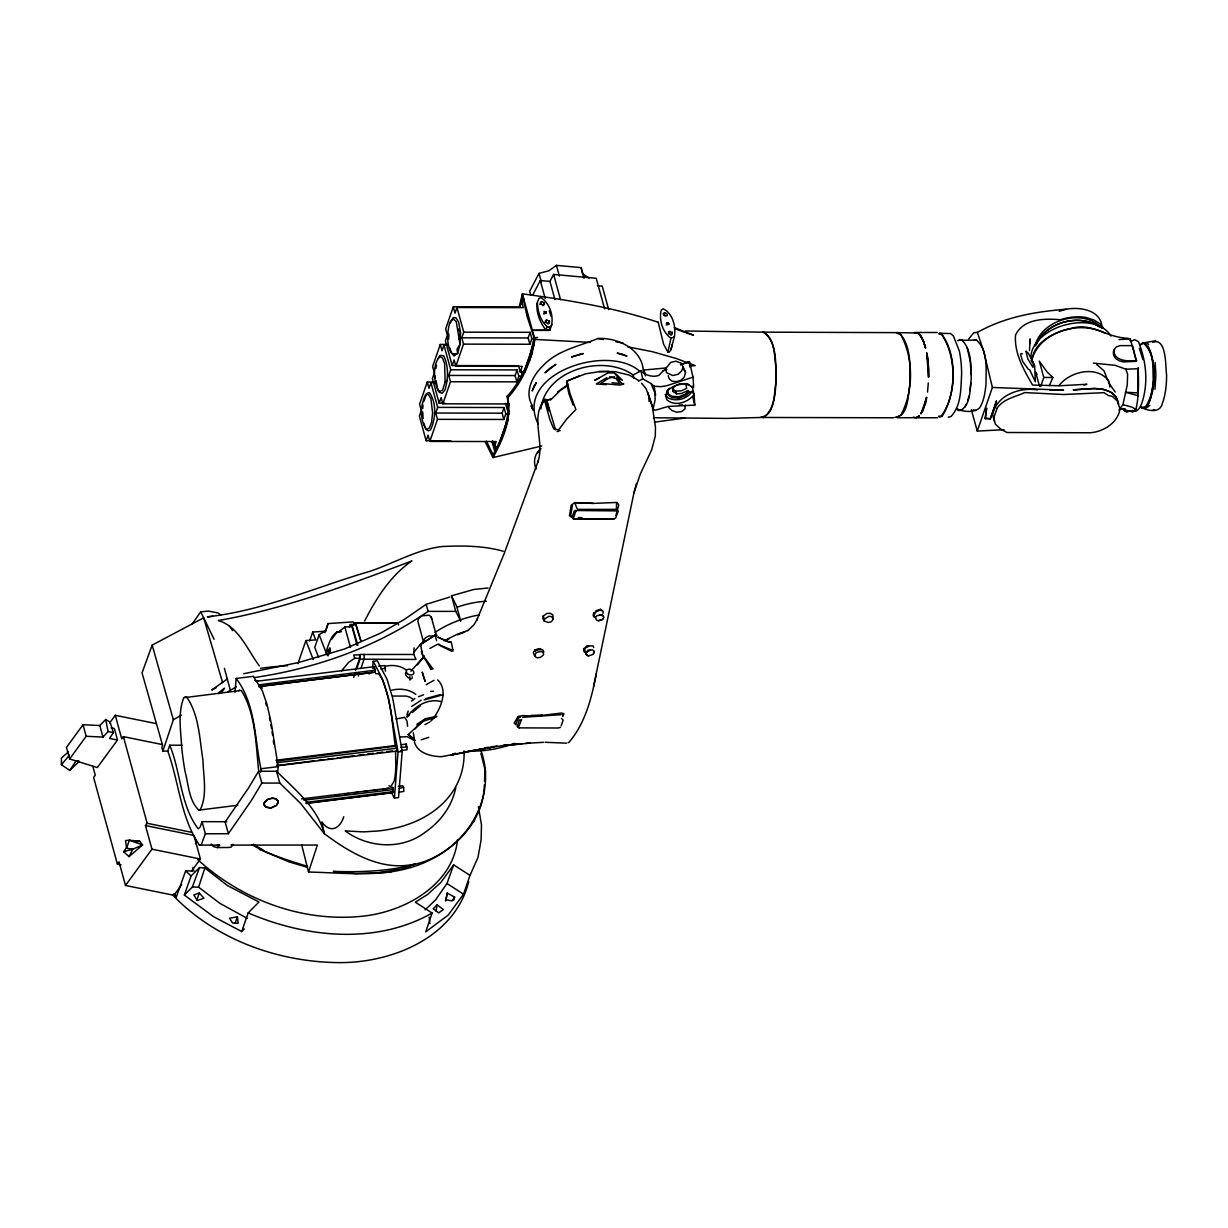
<?xml version="1.0" encoding="UTF-8"?>
<svg xmlns="http://www.w3.org/2000/svg" width="1228" height="1228" viewBox="0 0 1228 1228"><rect width="100%" height="100%" fill="white"/><g stroke="black" fill="none" stroke-linecap="round" stroke-linejoin="round"><path stroke-width="1.5" d="M436.063 380.741L437.337 387.818L439.655 392.484L442.31 393.19L444.996 389.921C448.312 378.899 448.68 366.466 443.799 355.844L440.161 355.383L438.381 358.484M1031.842 362.045C1032.518 342.443 1054.269 332.082 1071.046 328.536C1090.31 322.028 1106.044 336.733 1124.295 337.884M259.139 686.36L375.185 672.223L375.215 670.181L374.279 666.666L256.253 681.31M649.09 401.602L648.752 395.554M385.454 671.179L384.855 665.576L378.5 666.144M553.229 619.265L552.83 614.86L550.282 613.325L547.105 613.417L543.144 616.072L542.868 618.574L544.158 620.923L548.241 622.504L551.464 621.66L553.229 619.265L551.74 616.64L549.008 616.287L544.418 619.112L544.158 620.923M355.475 670.396L359.651 658.361L359.712 654.846L353.741 654.954L354.708 658.223L348.599 662.414L341.568 670.856M360.019 659.175L360.111 654.478L413.759 654.463L416 659.451L360.019 659.175L356.872 668.262M364.148 659.344L364.24 654.37M574.136 511.232L572.233 517.034L573.261 518.799L614.154 518.861L615.75 517.878L618.191 511.124L616.425 509.39L616.548 503.541M1030.937 358.622C1030.415 345.989 1040.853 336.272 1051.045 330.532A41.153 26.095 -15.3 0 1 1068.744 324.085C1083.219 321.076 1102.483 322.135 1111.033 336.119M422.77 411.994L423.107 418.579M422.846 408.464L422.923 404.933M927.539 392.1L928.291 382.952M448.696 339.082L448.834 333.909M534.825 656.427L535.961 652.789L538.601 651.884L541.441 651.469L543.436 653.05L543.513 654.938L540.274 657.425L537.219 657.84L534.825 656.427L533.336 652.513L535.162 649.858L539.553 648.63L542.914 650.072L543.866 652.037M603.04 613.401L603.117 611.191L600.369 609.364L595.841 610.761M685.178 405.163L685.04 408.817L681.617 411.564L676.705 412.24L671.946 410.52L668.615 407.496M928.568 377.134L928.89 369.474L926.71 352.989L927.954 358.254L928.568 377.134L926.71 352.989M445.119 382.092L444.628 363.642L442.556 358.054L439.624 356.35C432.118 366.067 433.714 381.064 438.626 391.701L442.541 390.243L445.119 382.092L447.268 380.373M1029.478 350.655L1030.154 338.882L1029.785 343.64M484.292 784.938C483.955 821.547 454.314 850.436 422.11 863.56C385.684 878.465 346.618 872.832 308.535 872.034L301.704 844.971M484.492 781.161L485.091 769.818L480.885 753.409M413.759 654.463L414.128 647.877M537.05 303.255C536.053 312.986 540.151 322.78 546.138 330.317L549.791 330.317L551.848 324.392M454.038 355.798L454.145 354.263L450.891 352.666C446.455 343.333 447.099 332.189 449.832 322.442L452.902 318.651L456.233 321.552L460.024 344.423L457.584 353.495L454.038 355.798L451.766 353.464M235.07 692.3L236.16 678.455L253.382 676.321L262.332 690.811L267.075 704.611L271.342 723.568L278.142 766.625L277.589 773.548M260.643 772.228L260.919 768.759C254.518 738.642 255.762 704.151 236.16 678.455M372.667 668.262L373.22 661.324L377.349 660.817L387.127 679.544L392.73 698.348L402.185 751.398L398.532 797.617L394.403 798.139L391.149 791.922M394.403 798.139L398.041 751.904L388.355 697.688L382.169 678.424L373.22 661.324M480.639 749.74C497.632 794.884 468.682 845.14 425.041 861.319C395.508 871.189 364.24 872.356 333.356 871.419L355.598 873.553L390.888 872.141M1137.681 391.64L1138.187 367.74C1138.617 381.708 1139.077 396.03 1135.9 409.523L1132.784 411.994L1119.813 408.494L1118.954 409.983M970.028 390.581L970.841 382.921M1035.081 346.05C1041.037 319.602 1083.649 307.507 1101.762 328.244M985.332 418.84L986.637 408.095L985.132 418.41L990.321 418.871L996.461 401.111L990.321 418.871M585.863 654.156L587.859 650.119L592.571 649.873L594.152 651.347L593.324 654.324L588.412 655.982L585.863 654.156L588.412 655.982M1154.98 389.307L1155.932 374.555L1155.103 362.521M276.975 764.875L276.853 765.781L396.644 751.106L396.751 748.205L395.815 745.488L276.008 760.239M305.864 803.496L393.436 792.567L392.653 787.117L392.361 787.823M405.992 746.286L406.314 743.968L401.433 744.751M447.161 893.032L446.194 899.74L451.981 900.938L454.621 897.1L447.161 893.032L445.58 901.06M457.584 839.584C453.009 883.868 407.42 910.055 366.988 915.674C305.711 923.686 243.037 901.045 197.785 859.661M1125.032 408.74L1119.813 408.494L1122.945 404.687L1127.289 384.778L1127.611 374.279L1125.892 369.198L1115.101 365.315L1093.427 363.104M436.124 911.145L437.122 904.76L443.277 909.58L438.718 912.865L433.192 908.812L437.122 904.76M926.633 397.411L925.697 403.198L921 413.667L923.026 410.766L926.633 397.411L921 413.667M544.434 302.794L544.081 304.851L541.579 304.544L540.381 302.748L541.517 301.581L544.434 302.794L542.976 305.757M549.469 321.183L549.131 323.24L546.629 322.918L545.432 321.122L546.552 319.955L549.469 321.183L548.026 324.131M195.528 843.621L196.142 839.998M672.223 332.343L671.869 334.43L669.874 334.246L668.462 331.637L672.223 332.343L670.872 335.29M330.255 653.496L330.409 649.397M572.432 505.506L570.698 515.192L572.616 517.433M674.372 336.794C676.183 326.97 672.837 313.14 663.089 308.796L661.171 310.239C658.853 319.955 662.552 332.358 670.964 338.222L674.372 336.794L670.995 349.55L669.506 351.945L667.909 352.129L663.596 344.208L658.193 322.166M520.012 306.785L522.591 295.672L526.966 316.01L534.073 337.746L529.283 358.637L524.402 372.928M658.3 322.335C614.307 307.461 568.242 300.077 522.361 293.83L534.886 339.419C531.494 360.955 522.499 381.662 507.747 397.857C512.045 418.855 502.881 439.532 492.981 457.568L485.413 442.264M435.863 368.63L436.508 365.192M546.322 312.158L546.076 313.524L544.311 313.293L543.943 311.421L546.322 312.158L543.804 314.061M600.369 609.364L601.889 610.546L599.279 610.362L593.661 613.094L593.17 615.566L594.229 617.193M641.538 383.151L646.174 388.815L652.314 406.422L655.46 427.098L655.307 436.047L651.7 449.801L640.295 474.069L633.924 492.919L593.554 686.498M522.361 293.83L519.337 306.754M406.928 715.034L408.187 711.012M468.712 881.597C454.989 937.025 393.267 962.414 340.816 962.629C279.124 962.537 215.376 939.911 172.38 894.675M546.967 326.51L546.138 330.317L531.924 330.332L549.791 330.317L549.438 327.231L551.341 325.973C553.905 316.087 549.806 303.654 541.379 297.821L539.215 298.066L537.388 302.149C537.649 310.991 540.213 320.401 546.967 326.51L549.438 327.231M596.378 673.604C591.635 697.842 585.418 723.185 568.932 742.372L568.073 742.679M667.909 352.129L670.964 338.222M423.706 401.587L426.884 393.313L429.432 392.622C436.769 403.06 435.74 418.579 430.567 429.846L428.28 430.89L425.794 428.956L423.752 423.153M670.995 349.55L672.207 344.515M1032.287 358.469C1041.283 330.608 1080.655 320.155 1105.277 333.341M374.279 666.666L374.079 668.83M967.787 400.528L968.953 396.015M636.457 483.448L633.924 492.919M615.934 515.422L618.774 504.954L617.116 502.436L593.324 503.388L574.704 502.62L571.22 505.184L569.47 515.714L572.417 517.878M593.324 654.324L594.152 651.347M683.106 367.157L681.525 371.056L678.163 374.233L672.821 375.538L666.466 372.683L665.868 368.4L670.718 362.46L675.876 361.185L681.433 363.273L685.577 372.376L684.211 377.257L680.865 380.219L676.858 381.647L672.146 381.202L669.229 378.869L668.201 375.661M453.731 900.216L454.621 897.1M458.658 339.02L460.515 332.742L458.643 322.166L456.018 317.806L453.086 317.684L450.384 322.949M1114.456 349.596L1113.32 351.945L1113.627 355.184L1115.561 358.484L1119.092 360.74L1123.344 361.922L1136.437 361.339L1132.569 345.621L1119.905 345.621L1115.945 347.14L1113.903 350.103C1113.581 361.462 1128.778 361.477 1136.668 360.587M353.127 621.89L328.06 623.594L325.942 630.455L319.157 634.722L314.767 647.417L318.635 657.425M1049.295 385.653L1052.887 377.472L1047.177 372.099L1039.302 361.124L1043.785 377.457L1040.669 386.467M409.784 676.459L409.891 680.174M247.319 918.375L219.996 903.409L198.614 887.199L204.861 867.981L199.504 867.582L191.061 875.963L184.353 895.058L213.396 916.564L241.686 931.545L244.295 928.921M533.704 345.129C528.332 363.749 520.242 381.862 507.118 396.352C510.971 416.829 502.789 437.076 493.011 454.698L486.426 441.144M617.515 510.909L577.329 510.51L575.671 511.401L573.261 518.799L614.154 518.861M308.535 872.034L317.392 845.048L230.879 845.11M968.738 338.867L973.896 332.727L977.335 332.404L983.567 350.855L992.393 387.449L977.288 431.074L1004.013 429.723M519.398 727.928L518.431 727.406L521.685 719.408M182.097 745.242L169.771 745.212L167.729 751.045L162.833 751.152L173.363 719.761L152.165 645.114L203.679 617.791L214.102 639.343M126.591 848.256L125.548 840.535L129.339 840.213L142.555 844.987L132.762 849.208L126.591 848.256L129.339 840.213L139.7 841.226L142.555 844.987L129.032 856.637L123.644 851.71L126.622 847.581M196.864 900.139L199.289 893.002L203.955 898.251L197.248 900.462L193.824 894.951L199.289 893.002M328.444 654.662L329.104 652.697M469.986 875.364L453.669 864.85L440.729 882.594L427.513 894.506L415.356 902.196L432.118 913.033L425.748 931.837L448.174 915.106L463.524 894.184L469.986 875.364L477.984 857.405L481.115 839.906L481.468 824.786L478.383 806.642M226.766 821.716L202.037 821.67L200.133 827.135L198.138 828.731C180.316 805.276 180.746 771.737 169.771 745.212M297.913 663.642L305.91 640.571L315.734 639.911L312.71 632.052L325.865 631.161M309.64 640.924L312.71 632.052M324.929 632.65L328.06 623.594M326.08 651.285C328.797 644.7 331.545 631.699 340.371 631.468M328.981 653.496L329.979 647.847L328.106 650.287L328.92 653.265M434.835 382.061L427.252 382.046L419.592 404.15L421.327 410.444L419.377 416.092L426.131 440.76L450.783 440.821M447.852 344.469L440.269 344.454L432.624 366.543L434.344 372.836L432.394 378.485L439.163 403.152L444.843 403.168M453.286 306.846L455.02 313.14L456.969 307.507L523.343 307.645L521.608 301.336L519.659 306.985L453.286 306.846L445.641 328.935L447.376 335.244L445.411 340.877L452.18 365.56L518.554 365.698L520.273 371.992L524.295 372.007M434.727 382.722L430.936 382.706L428.971 388.355L427.252 382.046M447.744 345.114L443.953 345.114L442.003 350.748L440.269 344.454M349.427 627.216L350.333 624.576L355.813 624.591L360.771 640.862M353.05 625.543L353.986 622.842L396.506 622.918L398.041 623.195L398.593 625.006M426.131 440.76L428.096 435.126L429.815 441.42L496.189 441.558L494.239 447.207L497.923 447.207M429.815 441.42L437.475 419.331L435.74 413.038L437.69 407.389L430.936 382.706M439.163 403.152L441.113 397.519L442.847 403.812L509.206 403.951L507.256 409.599L505.522 403.291M442.847 403.812L450.492 381.724L448.757 375.43L450.722 369.781L443.953 345.114M452.18 365.56L454.13 359.911L455.864 366.22L522.222 366.358L520.273 371.992M455.864 366.22L463.509 344.116L461.789 337.823L463.739 332.174L456.969 307.507M353.725 677.349L355.291 672.806M358.346 676.091L359.328 672.806M360.986 668.477L364.041 659.175M437.475 419.331L503.833 419.469L502.114 413.176L504.063 407.527L437.69 407.389M450.492 381.724L516.865 381.862L515.131 375.568L517.08 369.92L450.722 369.781M463.509 344.116L529.882 344.254L528.147 337.961L530.112 332.312L463.739 332.174M503.833 419.469L505.782 413.836L504.063 407.527M516.865 381.862L518.815 376.228L517.08 369.92M529.882 344.254L531.831 338.621L530.112 332.312M498.491 445.534L507.747 418.84M523.957 372.007L533.781 343.64M498.86 445.457L508.085 418.687M524.156 372.284L533.443 345.513M529.468 360.832L532.584 351.837M561.165 725.84L563.145 720.13L561.442 718.395M241.686 931.545L248.179 912.895L258.97 902.012L227.395 885.526L204.861 867.981M522.437 302.042L523.681 298.511M173.701 894.276L176.387 896.747L185.658 870.913L193.917 870.928L192.934 867.382M500.732 440.253L507.671 420.866M425.103 909.825L435.541 899.94L446.977 883.515L453.669 864.85M152.165 645.114L142.049 672.898L162.618 745.411L161.866 747.637L162.833 751.152M184.353 895.058L192.366 887L199.504 867.582M669.245 388.248L667.464 390.519L668.155 394.925L671.731 397.519L678.47 398.24L679.023 396.705L692.024 391.425L694.066 394.587L694.802 405.133L668.278 406.407L655.737 410.121L652.974 409.507L655.153 399.806L654.77 392.699L651.178 383.643L642.704 378.807L640.909 370.841L633.157 374.954C603.301 353.633 545.385 369.797 540.888 409.001M235.008 923.318L237.418 916.809L229.529 918.268L232.614 923.042L238.155 923.241L237.418 916.809M202.037 821.67L205.352 833.781L201.254 844.833L199.397 845.064C180.654 817.648 178.904 781.699 167.729 751.045M453.147 651.024L450.139 650.533L450.522 649.566L452.84 649.612L451.213 641.845L449.586 641.584M562.746 716.584L563.928 713.637L561.334 713.054L536.559 716.093L522.115 715.617L518.032 716.584L514.24 723.031L515.929 724.904M1036.11 345.007C1045.504 322.135 1079.412 312.925 1099.551 326.986M664.041 315.657L665.284 312.802L667.28 314.261L667.218 315.642L665.361 316.103L663.35 314.629L663.412 313.263L665.284 312.802M1036.186 344.239C1046.271 322.197 1078.506 313.57 1098.768 326.295M129.032 856.637L132.762 849.208L123.644 851.71M964.87 407.174L966.421 404.15M584.037 278.249L581.12 267.612L556.438 265.371L548.809 270.805L539 273.368L529.682 291.22L530.665 294.766M532.676 295.119L540.289 280.537L549.96 281.412L553.613 274.427L596.225 278.296L604.621 308.919M343.794 816.712C340.187 828.163 330.501 834.196 321.859 821.916L324.253 833.643C350.041 852.907 381.616 871.773 415.049 863.975L402.907 868.825L380.051 872.463M668.416 333.893L669.905 331.13M364.593 621.046C376.321 598.374 390.427 575.548 411.933 560.935C348.844 584.681 284.881 608.919 218.338 620.524C238.646 626.464 247.473 650.011 259.323 665.837M586.477 647.386L588.642 646.342L587.306 645.867L583.699 648.814L584.344 651.961L584.942 648.937L587.306 645.867L593.109 645.913L593.723 647.601M539.829 304.467L541.517 301.581M544.879 322.841L546.552 319.955M541.272 405.47L544.818 399.453L548.855 399.929L546.598 399.929L549.376 410.582M276.561 771.261L279.8 783.08L300.676 803.48L324.253 833.643C317.653 807.702 294.889 789.558 276.561 771.261L258.571 771.261L261.81 783.08L251.571 800.195L228.377 833.72L205.352 833.781M258.571 771.261L248.225 788.453L225.154 821.962L228.377 833.72M537.572 453.04L539.215 450.338M113.39 732.548L109.63 738.442L117.489 740.039L97.304 767.561L69.643 758.965L66.465 747.422L83.013 724.735L99.806 725.533L105.715 719.501L110.013 722.018L113.39 732.548L108.095 731.581L102.968 737.092L86.175 736.278L69.643 758.965M900.738 415.356C913.632 391.471 913.862 358.637 900.83 334.768L897.115 333.187M685.853 393.804L688.018 390.535L689.369 391.932L685.746 395.523L678.47 398.24M602.549 619.419L603.915 617.377L602.227 614.66L596.885 615.75L595.38 617.853L596.608 620.094L598.389 620.754L602.549 619.419L598.389 620.754M68.384 751.95L61.4 758.014L61.415 764.752L69.735 770.37L75.844 761.253L78.792 760.746M414.772 729.14L420.636 722.954M434.451 716.814C441.389 706.806 448.082 689.875 437.705 679.928M191.906 624.346L200.671 611.882L208.238 611.083L218.001 612.91L220.656 615.09M567.428 384.963L557.543 392.008M109.752 722.847L115.263 715.295L156.248 723.614M162.05 744.506L123.399 736.646L121.741 738.918L115.263 715.295M121.127 864.88L117.381 864.113L119.024 861.841L125.502 885.465L173.946 895.304L181.652 884.728M125.502 885.465L151.965 849.177L145.487 825.554L147.145 823.282L123.399 736.646M191.583 871.112L200.394 859.017L193.917 835.393L145.487 825.554M692.024 391.425C687.266 399.161 676.014 402.032 668.017 397.872L665.131 394.602M666.221 325.006L668.063 322.565L669.275 324.023L667.633 324.775L666.39 323.041L668.063 322.565M326.157 652.974L328.029 650.487L328.843 653.465M1147.059 406.33C1156.73 388.324 1156.254 364.455 1148.042 345.928M1058.92 385.653C1069.864 371.194 1097.709 364.793 1109.145 381.57L1109.851 387.066M331.606 639.358L337.454 631.622M473.563 822.039L474.699 820.672M61.415 764.752L69.551 755.036M1149.838 405.378L1146.292 407.988M550.374 400.128L560.981 389.844L568.226 385.27M405.762 672.545C403.398 675.63 413.253 682.031 412.194 676.812M410.919 671.179L424.427 655.936M666.773 369.459L663.289 370.672L658.883 375.369C653.127 377.61 645.606 375.43 640.909 370.841M541.026 448.696C534.533 453.332 532.967 461.989 536.129 469.081M211.231 843.974L213.411 846.583L217.31 847.581L219.628 845.171L217.463 844.941M232.123 845.186L232.982 844.296L231.324 847.044L228.93 847.489L217.31 847.581M430.967 720.943L435.449 716.507M451.413 651.009L452.84 649.612M406.99 716.722C415.187 706.131 427.605 698.011 441.42 701.633M69.735 770.37L78.945 761.728M415.033 740.223L408.156 734.59L425.609 718.702L436.953 716.308M1152.724 342.29C1166.922 337.055 1165.372 367.018 1166.6 375.062C1166.539 384.502 1165.74 394.127 1162.44 403.045C1160.291 413.544 1148.548 410.996 1141.18 407.512M467.699 630.67L473.947 624.791L477.508 618.789L476.863 620.048L504.217 553.46L538.248 460.899L537.772 462.357C545.171 441.85 529.575 417.52 544.818 399.453M406.99 716.999L409.707 714.727M412.408 712.455L420.529 705.639M1140.198 344.623L1143.145 342.996L1155.732 340.739M411.61 706.499L421.173 700.236M416.722 726.239L423.445 721.204L435.986 717.121M1140.981 344.7L1142.27 343.686M218.492 692.822L224.509 688.156L222.145 691.824L218.876 693.62M411.472 701.111L414.864 698.502M227.502 692.039L236.221 686.882M337.209 631.76L338.544 631.852L344.884 627.048L351.945 626.51L357.118 645.406M1131.648 341.123L1134.534 339.649L1138.387 341.584C1145.77 359.819 1148.195 379.866 1143.114 398.977C1141.81 403.551 1138.617 414.373 1132.001 410.474M426.331 684.641L433.991 680.297M368.907 674.003L371.67 672.008M449.786 597.054L426.147 604.345L404.012 619.633L380.833 633.019L344.423 649.029L298.573 662.537L243.758 673.711M227.011 679.176L211.707 690.029L216.22 687.649M258.555 769.803C255.777 743.262 255.624 713.79 241.348 690.489L183.755 697.719C177.569 713.575 180.93 731.428 181.759 748.005A56.964 9.809 82.9 0 0 185.106 771.721C188.559 784.492 188.79 800.549 198.782 810.127L237.787 805.261M606.801 377.687L596.317 383.996L606.264 384.61M436.968 635.429L435.172 635.014L420.145 644.761L421.02 645.498M420.145 644.761L436.186 634.538M416.86 724.274L425.609 718.702M375.614 673.696L378.531 673.681L382.077 678.884A57.071 9.839 82.9 0 1 390.995 711.426L395.278 746.532M916.257 417.658L919.235 415.862L916.257 417.658L913.141 417.213M1130.574 410.582L1126.475 411.902L1123.973 410.536M444.045 640.816L457.2 634.262L468.605 630.194M548.471 410.566L545.877 399.576L544.342 399.729L549.975 419.93L553.721 428.848L558.617 429.907L566.584 419.239L575.871 409.477L569.792 392.914L566.952 381.048L585.618 373.788L599.556 371.623L614.783 371.593L629.135 375.062L638.79 380.496M638.33 381.309L642.704 378.807M173.363 719.761L181.483 715.095M429.877 648.43L437.797 644.132L450.522 649.566M424.919 724.627L429.954 721.91M532.553 405.931C523.849 392.392 532.568 375.63 542.945 365.806C557.543 350.057 579.14 346.388 597.821 338.529C617.208 337.316 641.461 348.645 643.288 370.073L665.33 368.032M599.003 378.04L594.598 380.342L608.106 372.898L614.292 372.959L617.638 377.011M432.118 913.033C375.937 945.007 305.649 937.67 248.179 912.895M653.542 417.735L726.101 418.41L763.954 417.397C777.554 405.808 775.589 384.333 776.004 367.832C774.085 356.289 775.482 337.239 762.665 332.143L895.258 332.634M488.023 588.012L473.716 589.486L451.52 595.81L456.647 606.202L460.776 621.291L455.788 611.375L428.081 611.39C376.413 647.033 316.363 668.446 254.334 677.564M962.721 409.799L958.715 410.612L956.888 409.308M566.952 381.048L579.202 375.891M238.662 690.55L239.721 690.044M957.441 340.632L961.478 339.818L963.366 341.123M1145.893 407.343L1143.682 407.988L1141.395 406.975M586.124 652.129L590.468 650.165M688.018 390.535L681.386 393.497L676.597 393.789L673.082 391.502L672.499 388.754L675.6 391.164L676.597 393.789M897.039 416.967L899.495 415.893M957.241 408.985C963.412 411.948 974.034 412.946 979.499 408.018C984.104 401.003 985.071 392.392 986.023 384.257C985.915 369.781 988.325 350.625 976.506 340.095L958.914 340.325M418.564 696.66L423.568 694.787M977.335 332.404C1005.256 316.809 1034.851 311.743 1066.073 309.226C1079.028 306.816 1099.167 309.441 1101.777 325.128M558.909 727.882L560.382 727.344M440.376 694.572L425.333 698.732M557.098 431.611L560.137 430.537M198.782 810.127L200.348 809.574C207.501 794.485 203.387 776.342 202.958 760.163C199.535 739.041 199.212 715.141 186.687 697.074L185.029 696.813M680.435 364.777L689.415 361.646L693.037 377.149L693.666 387.173L692.715 387.71L689.307 385.132C681.463 382.599 672.652 385.193 667.157 391.256L665.637 396.168L666.957 399.914C675.246 406.898 688.002 402.446 694.066 394.587L692.101 386.191M680.696 364.655L689.415 361.646L689.737 367.003M421.143 739.839L428.833 737.307M514.578 743.37C500.042 748.635 484.553 751.705 469.081 750.922M693.037 377.149L666.835 385.699L660.848 386.666L654.11 386.237L651.178 383.643M663.289 370.672L666.083 369.781M548.01 399.837L551.157 398.87M1059.242 311.283L1066.073 309.226M761.053 417.059C775.144 415.77 773.855 393.451 775.927 382.829C775.497 366.144 778.138 343.548 763.816 332.189L685.454 330.977M506.074 745.396L521.854 743.754C494.731 745.503 468.144 751.72 441.635 756.678C431.335 756.54 417.397 753.363 414.419 741.958M1125.815 337.946L1130.282 338.928L1136.437 361.339M1141.626 343.441L1143.452 342.965C1154.658 350.502 1152.555 367.755 1153.23 379.79A34.998 10.745 -89.9 0 1 1152.34 389.061C1150.866 395.416 1150.467 407.205 1142.286 408.034M939.251 417.152L942.014 416.43C956.366 394.019 957.625 355.199 941.4 333.602L939.313 333.248L950.533 333.555L953.358 335.889L959.252 350.763A40.57 12.48 -89.9 0 1 961.631 374.095C960.803 388.37 961.463 405.516 950.933 416.538L948.185 417.167M399.085 788.499L403.644 787.301L403.874 791.339L399.054 792.244M1083.894 385.024L1086.918 384.272L1059.518 385.761L1032.594 385.07C1023.814 369.95 1014.113 353.142 1015.525 335.106C1023.262 318.651 1044.844 318.267 1060.363 319.787M452.564 754.023L455.665 753.255M443.216 694.71L424.09 699.96M541.778 445.994L492.981 457.568M960.342 410.474C970.918 404.994 969.828 389.429 971.225 379.068C970.826 366.097 971.901 350.149 962.077 340.309L960.496 339.956M456.033 753.946L450.231 755.281L491.446 747.315M454.145 354.263L457.584 353.495L457.031 349.09L460.024 344.423L460.515 332.742L458.136 328.874M429.355 664.855L431.013 669.306L433.177 668.815M136.323 841.978L139.7 841.226L132.624 840.888M593.661 613.094L595.089 612.787L594.03 615.934L594.997 617.101M385.945 666.113C392.853 664.686 400.589 665.607 406.253 670.074M391.578 690.213C399.729 688.233 409.047 689.077 415.816 694.403M392.76 696.046L405.747 696.076A16.793 10.668 -15.3 0 1 413.099 699.561M380.91 669.06L385.5 668.155M448.941 642.259L437.828 637.148L450.093 642.367M396.061 718.963L404.657 717.336L406.975 721.082L407.619 726.224M466.64 751.567L493.564 747.008M654.708 422.14L684.717 418.073M895.826 332.665L917.531 332.942L919.711 334.338L923.441 341.138L925.559 347.938C923.64 342.228 922.028 332.45 914.369 332.619L917.531 332.942C922.136 336.595 923.978 342.489 925.559 347.938M894.982 417.259C908.966 416.476 907.83 394.403 909.917 384.072C909.779 367.172 911.775 346.127 899.249 332.911L897.192 332.45M614.553 376.689L608.044 378.5L600.937 383.397L620.033 385.085L623.855 383.903L621.475 383.228L616.84 377.717M400.85 750.676L407.113 749.74L406.314 743.968M485.214 747.714L488.575 747.238M491.937 746.762L496.972 746.056M260.536 668.308L265.724 667.602A353.127 250.128 19.1 0 1 287.505 665.699M335.275 795.207L339.082 794.716M344.776 793.979L348.583 793.488M354.293 792.751L358.1 792.26M363.81 791.523L367.617 791.032M373.327 790.295L377.134 789.804M382.844 789.051L388.555 788.315M276.438 765.689L314.429 760.838M318.236 760.347L323.931 759.625M327.738 759.134L333.433 758.397M337.239 757.922L354.339 755.727M358.131 755.251L363.841 754.514M367.632 754.038L373.343 753.301M377.134 752.825L382.829 752.089M386.636 751.613L392.331 750.876M259.169 684.764L375.215 670.181M258.786 686.682L372.836 672.299M276.453 761.084L396.276 746.041M260.919 768.759L278.142 766.625M398.041 751.904L402.185 751.398M307.414 803.035L391.118 792.705M301.643 798.891L393.006 787.716M306.048 802.329L393.559 791.646M276.822 762.772L396.751 748.205M303.915 800.211L393.421 789.558M561.165 714.665L522.652 717.305M938.468 416.277L941.308 415.954C957.057 394.756 956.627 355.828 941.6 334.461L938.775 334.031M503.096 745.78L530.174 743.078M503.204 745.319L508.162 744.782M398.271 786.319L402.815 785.828L403.644 787.301M212.828 616.287L207.378 616.84C263.606 610.623 315.995 587.03 370.012 571.281C393.973 563.268 416.369 549.699 441.758 546.552C462.296 545.508 483.341 545.631 503.28 551.234M534.073 337.746L537.572 337.439M914.369 332.619L915.658 332.512M689.614 366.051L695.232 365.606L676.214 358.499L652.36 351.684L627.861 346.849M973.973 340.294L976.506 340.095M675.6 391.164L681.31 390.78L686.636 388.386L685.869 383.719M525.63 743.354L543.497 742.326M1118.969 339.588L1130.282 338.928M338.544 631.852L341.491 631.699M679.084 405.025L682.538 404.856M400.881 747.345L407.113 747.038M400.497 736.969L407.22 736.708L414.926 740.745M1125.892 369.198L1138.448 368.722M531.003 715.433L542.346 715.003M430.644 691.395L433.53 691.303M545.186 742.28L566.492 743.186M598.988 371.531L608.95 371.332M762.189 417.428L763.954 417.397M1050.17 390.228L1063.571 390.136L992.393 387.449M896.962 417.72L914.538 417.72M261.81 783.08L279.8 783.08M916.165 332.481L937.21 332.496M461.789 337.823L528.147 337.961M531.831 338.621L535.515 338.621M448.757 375.43L515.131 375.568M518.815 376.228L522.499 376.228L521.04 370.902M1043.785 377.457L1052.887 377.472M435.74 413.038L502.114 413.176M505.782 413.836L509.482 413.836M915.198 417.735L937.486 417.766M616.425 509.39L577.36 509.359L574.704 502.62L593.324 503.388M353.986 622.842L398.041 623.195M763.34 417.474L893.784 417.781M518.922 727.866L558.049 728.004M199.397 845.064L219.628 845.171M350.333 624.576L351.791 624.591L357.87 645.391M354.355 624.576L355.813 624.591M354.708 658.223L359.651 658.361M534.886 339.419L590.361 342.397M578.281 517.602L582.072 517.725M192.366 887L198.614 887.199M985.132 418.41L990.228 418.579M1037.721 389.921C1019.823 386.973 996.123 395.109 992.669 415.079L994.588 421.112M1137.604 392.853L1125.447 392.269L1138.402 395.784M679.023 396.705L671.885 396.322L667.679 393.62L667.403 390.366M597.407 285.725L602.257 286.17L608.674 309.594M611.974 382.722L619.833 383.489L615.919 378.531L609.748 376.597M1143.145 342.996C1158.664 355.491 1155.916 392.561 1144.926 407.742L1141.38 407.635M597.821 338.529L603.24 339.496M615.873 341.783L623.103 343.088M435.357 636.15L428.848 635.966L425.978 637.455L423.86 639.681L423.645 642.413L417.904 621.491L418.426 618.712L421.818 615.827L429.109 615.228L431.212 616.901L436.569 636.135M518.032 716.584L520.319 717.014L518.508 718.088L515.76 724.274M111.18 727.851L114.327 728.496L117.489 740.039M147.145 823.282L191.338 832.262M251.602 844.542C268.825 854.488 288.442 860.567 307.553 866.339M151.965 849.177L200.394 859.017M520.81 720.207L519.459 719.93L517.172 726.577L518.431 727.406M586.831 652.513L585.249 652.129L583.699 648.814M254.795 680.389L258.172 681.248M1122.945 404.687L1132.155 407.143L1135.9 409.523M599.924 614.921L603.424 615.903M686.099 333.018L693.544 335.121L674.372 327.63M973.267 409.845L975.707 410.536M307.23 867.29L289.056 861.902L259.384 849.377M1155.18 410.459L1153.292 409.584M375.185 672.223L374.371 670.872M1022.356 353.925L1021.067 353.48L1020.591 354.616L1022.74 361.615L1028.634 369.582M675.646 328.843L684.364 332.327M450.139 650.533L439.378 645.283L439.194 644.27M618.068 378.163L622.412 380.296L616.134 374.11M259.63 686.621L262.485 688.033M1124.848 410.597L1126.46 411.411A35.059 11.451 -88.7 0 0 1128.609 411.395M1143.56 407.128L1144.91 407.849M686.283 383.504L688.954 384.963L687.68 383.996L679.836 383.735L674.878 386.037L672.913 388.708L673.082 391.502M1031.075 360.756L1033.055 361.846L1034.651 365.698L1035.357 381.785L1029.601 369.689M1144.972 343.333L1146.522 344.224M253.352 844.219L263.16 850.129M589.026 277.927L582.655 273.875L581.12 267.612M446.977 883.515L463.524 894.184M408.156 734.59L413.943 738.673M1096.819 364.547L1104.049 370.871L1107.994 380.895M1147.535 343.564L1148.687 344.408M639.619 371.209C608.121 342.98 513.243 373.65 538.186 424.044M432.133 667.802L422.632 655.061L421.342 651.347M185.658 870.913L191.061 875.963M1129.96 340.524L1131.003 341.553M174.008 893.969L176.387 896.747M567.566 383.643L566.568 382.461L568.886 393.62L573.092 405.086M1103.343 327.83L1099.92 323.778L1094.102 320.063L1085.89 317.453A38.529 25.113 -16 0 0 1060.363 319.756M1108.423 382.583L1115.3 392.085M229.314 625.727L232.599 630.655M683.413 368.814L685.577 372.376M1037.061 374.479L1035.588 371.977L1039.548 386.452M200.671 611.882L203.679 617.791L222.606 682.691M575.072 510.203L575.671 511.401M645.114 373.45L643.38 369.935L645.483 375.875M1139.354 348.322L1142.961 359.635M533.244 410.382L531.187 405.624L532.123 408.617M543.144 616.072L544.418 619.112M507.118 396.352L507.747 397.857M319.157 634.722L326.878 654.739M305.91 640.571L313.232 659.559M414.373 739.179L413.299 732.855M449.694 347.8L451.244 352.052M549.269 310.899L551.08 316.333M652.314 406.422L647.893 392.576M555.593 429.861L546.598 399.929M434.589 375.292L435.357 377.748M967.142 347.616L970.258 361.324L971.102 374.525M355.521 623.103L360.863 640.617M491.921 441.681L495.16 452.38M971.333 409.753L977.288 431.074M633.157 374.954L634.062 378.178M556.438 265.371L559.354 276.008M553.613 274.427L560.536 299.647M549.96 281.412L554.902 299.432M539 273.368L541.425 282.24M540.289 280.537L545.217 298.558M521.378 370.902L522.345 374.463M507.532 406.729L508.991 412.055M492.505 440.898L494.239 447.207M451.52 595.81L455.788 611.375M426.147 604.345L428.081 611.39M344.884 627.048L350.471 647.402M327.584 654.34L328.014 655.905M99.806 725.533L102.968 737.092M83.013 724.735L86.175 736.278M92.791 766.119L95.277 775.206L93.62 777.477L117.381 864.113M485.091 769.818L485.597 771.675M224.371 668.293L230.265 689.936M435.172 635.014L436.585 640.74M693.006 397.749L694.802 405.133M493.825 442.233L495.912 450.876M431.212 616.901L431.703 619.219M562.915 714.65L563.084 715.51M105.715 719.501L108.095 731.581M270.835 724.781L271.526 728.465M654.11 386.237L655.645 395.109M420.559 644.608L422.632 655.061L431.013 669.306M272.063 731.903L272.601 735.342M273.322 740.53L273.783 744.014M429.155 917.209L429.892 923.656M395.554 751.49L395.815 764.123A57.071 9.839 82.9 0 1 394.096 781.284L390.949 786.35A57.071 9.839 82.9 0 1 388.923 785.644M265.739 703.137A57.071 9.855 82.9 0 1 266.507 705.762M269.469 717.751A57.071 9.855 82.9 0 1 270.145 721.082M464.061 750.769A133.177 94.326 19.1 0 1 378.04 830.988L363.457 831.878L345.237 830.926C368.339 848.149 402.185 850.19 425.41 832.077A133.177 94.326 19.1 0 0 455.788 787.639M417.474 664.931A77.517 49.227 -15.3 0 1 424.335 656.658M446.102 640.341A77.517 49.227 -15.3 0 1 449.294 638.652M457.645 634.815A77.517 49.227 -15.3 0 1 464.598 632.19M414.02 652.329A77.517 49.227 -15.3 0 1 424.366 640.694M435.05 632.359A77.517 49.227 -15.3 0 1 479.242 614.921M457.691 607.016A66.588 42.289 -15.3 0 1 486.411 601.26M1026.009 351.3L1027.775 358.806L1032.978 367.372L1033.362 364.117L1031.781 359.727L1028.343 353.219L1026.009 351.3M432.624 412.976L431.565 422.248L429.355 427.927L426.469 429.616C419.515 419.654 420.268 404.81 425.794 394.311L428.603 394.633L430.921 398.762L432.624 412.976M264.419 802.268L264.051 805.353L266.43 807.364L271.588 807.763L276.193 805.476L278.035 803.143L277.85 800.656L276.177 798.906L272.739 798.231L268.364 798.967L264.419 802.268M997.197 408.049L993.59 418.456L995.447 424.259L1000.682 429.109L1007.006 432.502L1090.142 432.763C1103.097 431.872 1117.91 422.954 1119.967 409.001L1117.48 401.142L1112.246 396.276L1108.439 395.569L1104.033 392.668L1063.555 394.51L1024.643 392.576C1015.019 397.135 1003.829 398.593 997.197 408.049M534.241 385.914L532.169 390.949L536.36 382.553L534.241 385.914M535.162 649.858L534.533 651.331L539.553 648.63L540.688 649.612L535.162 649.858M278.372 801.408L276.361 805.491L270.452 808.101L265.478 806.873L263.836 803.557L267.305 799.581L271.802 798.231L275.425 798.584L278.372 801.408M549.576 368.584L544.986 372.805L555.885 364.348L549.576 368.584M579.355 354.493L571.511 356.98L583.407 353.51L579.355 354.493M1094.578 388.37L1073.149 389.844C1087.225 389.552 1115.392 383.259 1118.539 404.15L1116.283 397.074L1110.972 392.208L1102.928 389.153L1094.578 388.37M622.581 354.385L617.193 353.065L626.94 356.12L622.581 354.385M425.103 681.325L422.263 672.299L425.103 681.325M407.374 673.65A3.93 2.778 19.1 0 0 413.759 673.404A3.93 2.778 19.1 0 0 409.062 669.153A3.93 2.778 19.1 0 0 407.374 673.65"/></g></svg>
